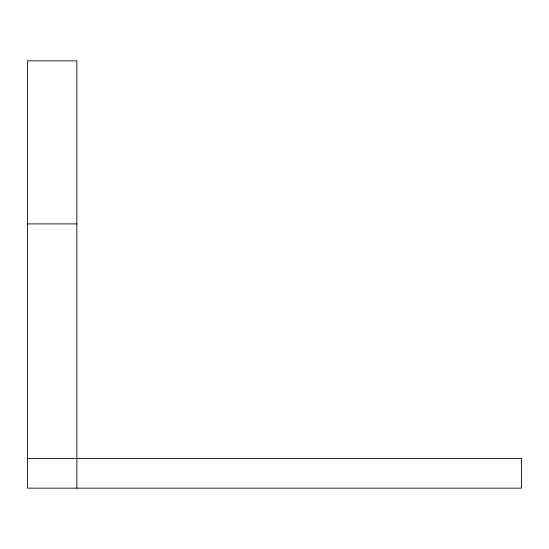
<?xml version="1.0" encoding="UTF-8"?>
<svg xmlns="http://www.w3.org/2000/svg" width="549" height="549" viewBox="0 0 549 549"><rect width="100%" height="100%" fill="white"/><g stroke="black" fill="none" stroke-linecap="round" stroke-linejoin="round"><path stroke-width="0.82" d="M27.45 223.91L76.86 223.91M27.45 458.504L521.55 458.504L521.55 488.15L27.45 488.15L27.45 60.85L76.86 60.85L76.86 488.15"/></g></svg>
